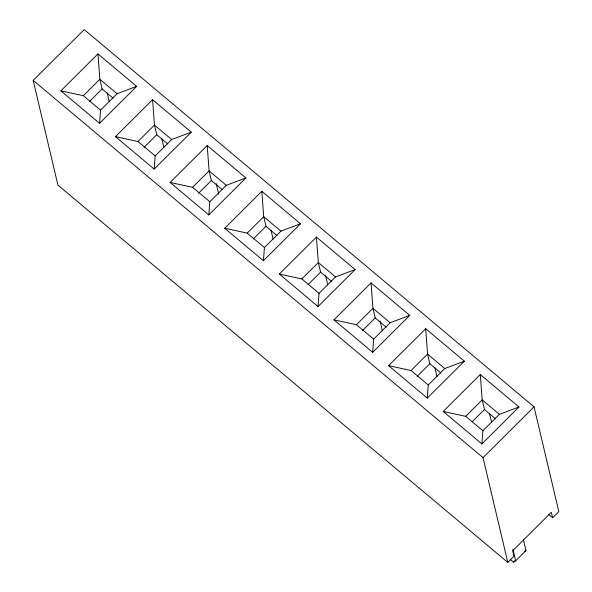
<?xml version="1.0" encoding="UTF-8"?>
<svg xmlns="http://www.w3.org/2000/svg" width="592" height="592" viewBox="0 0 592 592"><rect width="100%" height="100%" fill="white"/><g stroke="black" fill="none" stroke-linecap="round" stroke-linejoin="round"><path stroke-width="0.89" d="M99.56 123.299L100.559 110.127L117.053 93.714L136.663 86.358L97.961 53.902L60.858 90.842L99.56 123.299L136.663 86.358M154.179 169.105L155.178 155.933L171.673 139.512L191.283 132.164L152.581 99.7L115.477 136.648L154.179 169.105L191.283 132.164M208.798 214.911L209.797 201.739L226.292 185.318L245.902 177.963L207.2 145.506L170.096 182.447L208.798 214.911L245.902 177.963M263.418 260.709L264.417 247.545L280.911 231.124L300.521 223.769L261.819 191.312L224.716 228.253L263.418 260.709L300.521 223.769M318.037 306.515L319.036 293.343L335.523 276.923L355.141 269.575L316.431 237.111L279.328 274.059L318.037 306.515L355.141 269.575M372.657 352.321L373.656 339.149L390.143 322.729L409.76 315.373L371.051 282.917L333.947 319.858L372.657 352.321L409.76 315.373M427.276 398.12L428.275 384.955L444.762 368.535L464.38 361.179L425.67 328.723L388.567 365.664L427.276 398.12L464.38 361.179M481.895 443.926L482.894 430.754L499.382 414.341L518.999 406.985L480.29 374.521L443.186 411.47L481.895 443.926L518.999 406.985M552.632 517.763L551.344 512.287L512.694 550.775L513.982 556.243L507.803 562.4L57.942 185.148L33.182 80.394L84.197 29.6L534.058 406.852L558.818 511.606L552.632 517.763L548.384 514.196M60.858 90.842L83.354 95.704L99.848 79.284L97.961 53.902M89.436 101.535L102.12 88.904L99.848 79.284L117.053 93.714M115.477 136.648L137.973 141.51L154.468 125.09L152.581 99.7M144.056 147.341L156.739 134.71L154.468 125.09L171.673 139.512M170.096 182.447L192.592 187.309L209.087 170.896L207.2 145.506M198.675 193.14L211.359 180.516L209.087 170.896L226.292 185.318M224.716 228.253L247.212 233.115L263.706 216.694L261.819 191.312M253.295 238.946L265.978 226.314L263.706 216.694L280.911 231.124M279.328 274.059L301.831 278.921L318.326 262.5L316.431 237.111M307.914 284.752L320.598 272.12L318.326 262.5L335.523 276.923M333.947 319.858L356.451 324.719L372.945 308.306L371.051 282.917M362.533 330.551L375.217 317.926L372.945 308.306L390.143 322.729M388.567 365.664L411.07 370.525L427.565 354.105L425.67 328.723M417.153 376.357L429.836 363.725L427.565 354.105L444.762 368.535M443.186 411.47L465.689 416.331L482.184 399.911L480.29 374.521M472.409 421.526L484.456 409.531L482.184 399.911L499.382 414.341M507.803 562.4L483.035 457.646L534.058 406.852M510.311 559.484L513.382 562.067L514.67 560.779M513.382 562.067L515.676 560.839L525.985 550.575L523.454 539.889M524.453 551.396L525.985 550.575M102.12 88.904L113.131 98.139M156.739 134.71L167.751 143.945M211.359 180.516L222.37 189.743M265.978 226.314L276.989 235.549M320.598 272.12L331.609 281.355M375.217 317.926L386.228 327.154M429.836 363.725L440.848 372.96M484.456 409.531L495.467 418.766M83.354 95.704L100.559 110.127M137.973 141.51L155.178 155.933M192.592 187.309L209.797 201.739M247.212 233.115L264.417 247.545M301.831 278.921L319.036 293.343M356.451 324.719L373.656 339.149M411.07 370.525L428.275 384.955M465.689 416.331L482.894 430.754M33.182 80.394L483.035 457.646M489.503 413.497L491.619 422.429M512.938 549.265L515.676 560.839M434.883 367.691L437 376.63M380.057 320.99L382.38 330.824M325.437 275.191L327.761 285.018M271.025 230.281L273.141 239.22M216.198 183.579L218.729 194.309M161.786 138.669L163.903 147.608M107.167 92.87L109.283 101.809"/></g></svg>
